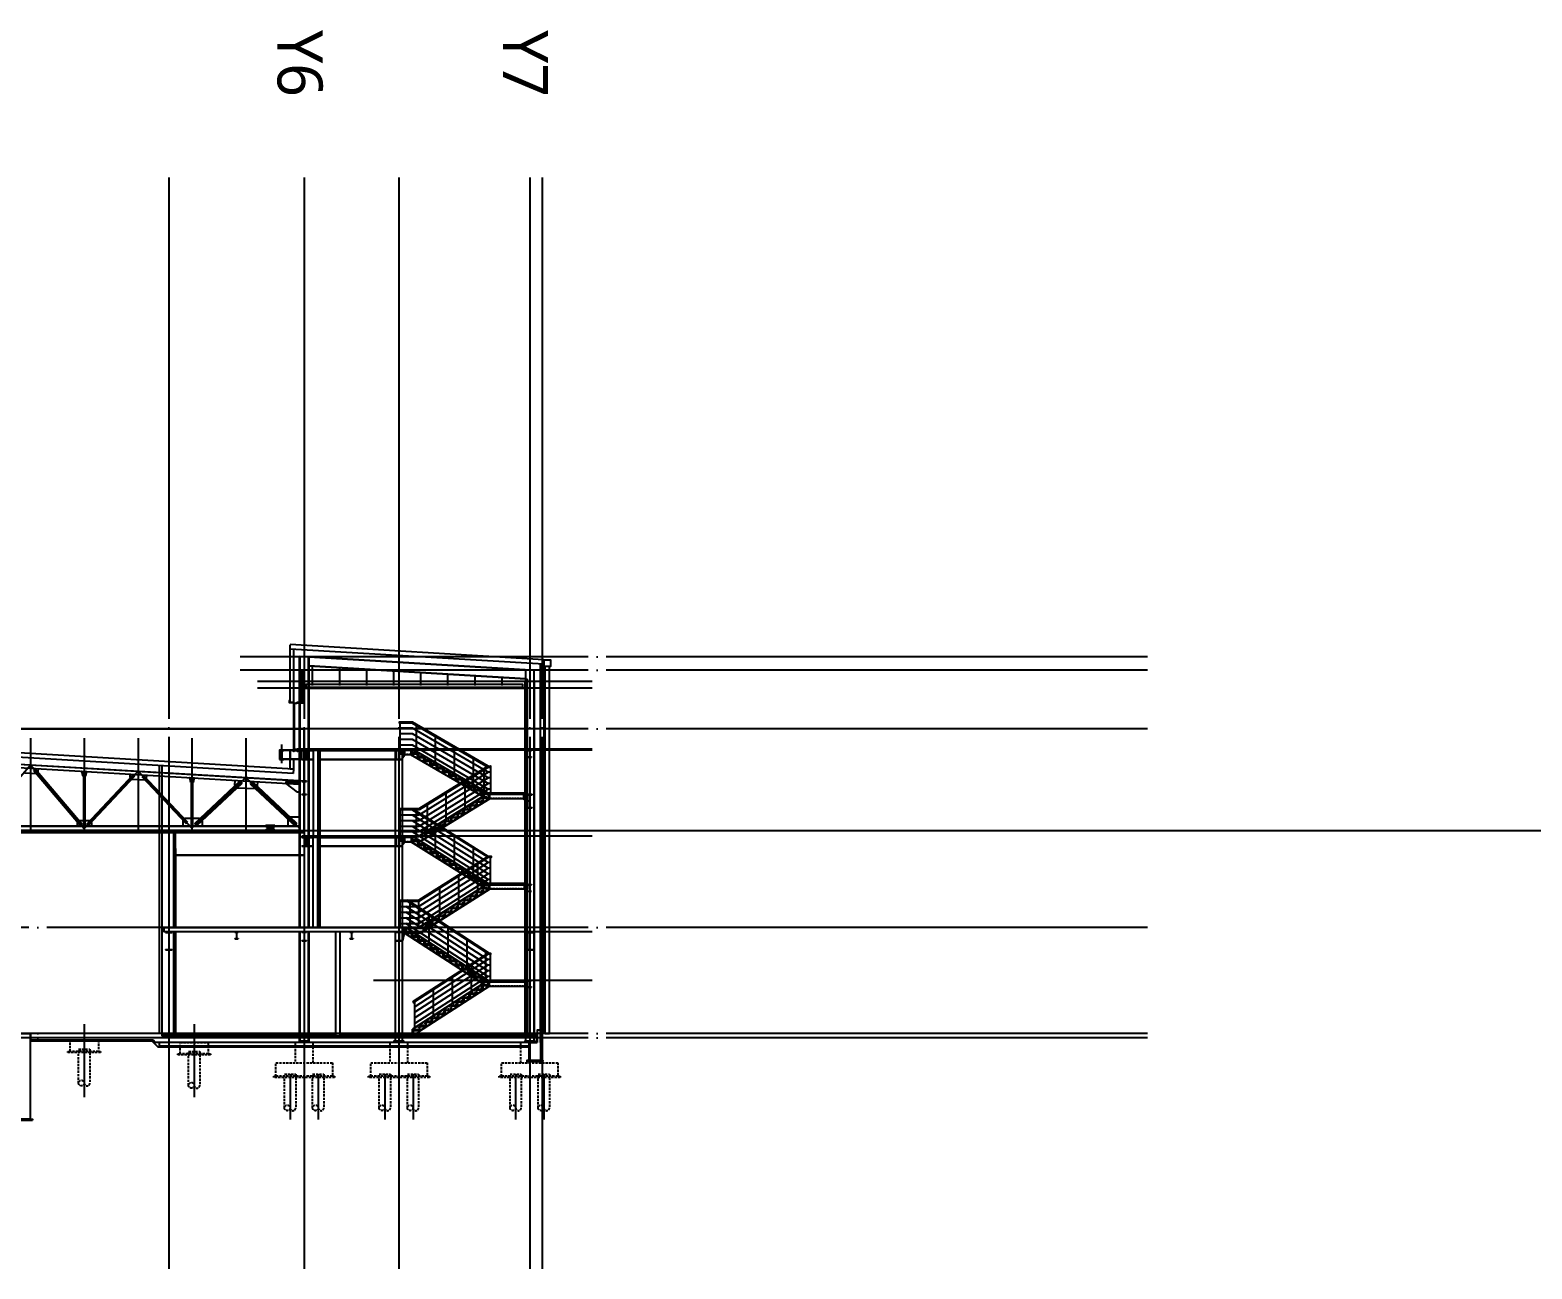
# Model space of a CAD drawing. Header units: millimetres. Extents: x 5349504 to 6791112, y -2212455 to -2153443.
# Drawn here: x 6347391 to 6413974, y -2208365 to -2153443 of the extents above; entities that cross this region are included whole.
import ezdxf
from ezdxf.xclip import XClip

# ---------------------------------------------------------------- set-up
doc = ezdxf.new("R2010")
doc.units = ezdxf.units.MM
doc.header["$LTSCALE"] = 400
doc.header["$XCLIPFRAME"] = 2
for name, pattern in [('CEN', [62, 60, -1, 0, -1]), ('DH-HID', [3, 2, -1]), ('HIDDEN', [0.375, 0.25, -0.125])]:
    doc.linetypes.add(name, pattern=pattern)
doc.layers.get('0').update_dxf_attribs({"lineweight": 9})
doc.layers.get('DEFPOINTS').update_dxf_attribs({"color": 140})
for name, color, linetype in [('3ELEV', 3, 'Continuous'), ('4ELEV', 4, 'Continuous'), ('5ELEV', 5, 'Continuous'), ('BOLT', 5, 'Continuous'), ('CEILING', 6, 'Continuous'), ('CEN', 1, 'CEN'), ('CONC', 2, 'Continuous'), ('DRAIN', 5, 'Continuous'), ('drywal', 7, 'Continuous'), ('FIN', 41, 'Continuous'), ('GRND', 8, 'Continuous'), ('GUSSET', 8, 'Continuous'), ('HANDRAIL8', 8, 'Continuous'), ('HID', 6, 'DH-HID'), ('HID_UG', 5, 'HIDDEN'), ('STAIRS', 7, 'Continuous'), ('STEEL SECT', 4, 'Continuous'), ('WAL', 3, 'Continuous')]:
    doc.layers.add(name, color=color, linetype=linetype)
doc.layers.add('DOOR', color=6, linetype='Continuous', lineweight=13)
doc.styles.add('HUMAN', font='malgun.ttf')

# ---------------------------------------------------------------- blocks, each defined once
blk = doc.blocks.new('BL-EQ-SECT_1_20230313')
at = {"layer": 'DEFPOINTS'}
blk.add_line((276, 3253), (107776, 3253), dxfattribs=at)
blk = doc.blocks.new('*U3')
for p, q in [((-100, 200), (100, 200)), ((-100, 200), (-100, 187)), ((-100, 187), (-20, 187)), ((-4, 171), (-4, -171)), ((4, 171), (4, -171)), ((20, 187), (100, 187)), ((100, 200), (100, 187)), ((-100, -187), (-100, -200)), ((-100, -187), (-20, -187)), ((-100, -200), (100, -200)), ((20, -187), (100, -187)), ((100, -187), (100, -200))]:
    blk.add_line(p, q)
for centre, start, end in [((-20, 171), 0, 90), ((20, 171), 90, 180), ((-20, -171), 270, 0), ((20, -171), 180, 270)]:
    blk.add_arc(centre, 16, start, end)
blk = doc.blocks.new('*U4')
for p, q in [((-75, 150), (75, 150)), ((-75, 150), (-75, 141)), ((-75, 141), (-16, 141)), ((-3, 128), (-3, -128)), ((3, 128), (3, -128)), ((16, 141), (75, 141)), ((75, 150), (75, 141)), ((-75, -141), (-75, -150)), ((-75, -141), (-16, -141)), ((-75, -150), (75, -150)), ((16, -141), (75, -141)), ((75, -141), (75, -150))]:
    blk.add_line(p, q)
for centre, start, end in [((-16, 128), 0, 90), ((16, 128), 90, 180), ((-16, -128), 270, 0), ((16, -128), 180, 270)]:
    blk.add_arc(centre, 13, start, end)
blk = doc.blocks.new('PHC500 EL')
at = {"layer": 'DEFPOINTS'}
blk.add_line((0, 100), (0, -1909), dxfattribs=at)
at = {"layer": 'HID_UG'}
blk.add_lwpolyline([(-250, -1400), (-250, 100), (250, 100), (250, -1400)], dxfattribs=at)
blk.add_circle((-125, -1400), 125, dxfattribs=at)
blk.add_arc((125, -1400), 125, 180, 0, dxfattribs=at)
blk = doc.blocks.new('*U152')
for p, q in [((-150, 400), (150, 400)), ((-150, 400), (-150, 374)), ((-150, 374), (-35, 374)), ((-7, 346), (-7, -346)), ((7, 346), (7, -346)), ((35, 374), (150, 374)), ((150, 400), (150, 374)), ((-150, -374), (-35, -374)), ((-150, -374), (-150, -400)), ((-150, -400), (150, -400)), ((35, -374), (150, -374)), ((150, -374), (150, -400))]:
    blk.add_line(p, q)
for centre, start, end in [((-35, 346), 0, 90), ((35, 346), 90, 180), ((-35, -346), 270, 0), ((35, -346), 180, 270)]:
    blk.add_arc(centre, 28, start, end)
blk = doc.blocks.new('SHEAR_L150')
at = {"layer": 'BOLT'}
for points in [[(30, 34), (40, 28), (50, 34), (50, 46), (40, 52), (30, 46)], [(75, 89), (85, 83), (95, 89), (95, 101), (85, 107), (75, 101)], [(120, 34), (130, 28), (140, 34), (140, 46), (130, 52), (120, 46)], [(165, 89), (175, 83), (185, 89), (185, 101), (175, 107), (165, 101)], [(210, 34), (220, 28), (230, 34), (230, 46), (220, 52), (210, 46)], [(255, 89), (265, 83), (275, 89), (275, 101), (265, 107), (255, 101)], [(300, 34), (310, 28), (320, 34), (320, 46), (310, 52), (300, 46)], [(345, 89), (355, 83), (365, 89), (365, 101), (355, 107), (345, 101)], [(390, 34), (400, 28), (410, 34), (410, 46), (400, 52), (390, 46)], [(435, 89), (445, 83), (455, 89), (455, 101), (445, 107), (435, 101)], [(480, 34), (490, 28), (500, 34), (500, 46), (490, 52), (480, 46)], [(525, 89), (535, 83), (545, 89), (545, 101), (535, 107), (525, 101)]]:
    blk.add_lwpolyline(points, close=True, dxfattribs=at)
for centre, radius in [((40, 40), 14), ((40, 40), 10), ((85, 95), 14), ((85, 95), 10), ((130, 40), 14), ((130, 40), 10), ((175, 95), 14), ((175, 95), 10), ((220, 40), 14), ((220, 40), 10), ((265, 95), 14), ((265, 95), 10), ((310, 40), 14), ((310, 40), 10), ((355, 95), 14), ((355, 95), 10), ((400, 40), 14), ((400, 40), 10), ((445, 95), 14), ((445, 95), 10), ((490, 40), 14), ((490, 40), 10), ((535, 95), 14), ((535, 95), 10)]:
    blk.add_circle(centre, radius, dxfattribs=at)
at = {"layer": 'DEFPOINTS'}
for p, q in [((0, 95), (575, 95)), ((0, 40), (575, 40)), ((40, 150), (40, 0)), ((85, 150), (85, 0)), ((130, 150), (130, 0)), ((175, 150), (175, 0)), ((220, 150), (220, 0)), ((265, 150), (265, 0)), ((310, 150), (310, 0)), ((355, 150), (355, 0)), ((400, 150), (400, 0)), ((445, 150), (445, 0)), ((490, 150), (490, 0)), ((535, 150), (535, 0))]:
    blk.add_line(p, q, dxfattribs=at)
blk.add_lwpolyline([(0, 150), (575, 150), (575, 0), (0, 0)], close=True, dxfattribs=at)
blk = doc.blocks.new('SPLICE_H200_S')
at = {"layer": 'BOLT'}
for points in [[(205, 112), (-205, 112), (-205, 100), (205, 100)], [(205, 88), (-205, 88), (-205, 76), (205, 76)], [(145, 70), (-145, 70), (-145, -70), (145, -70)], [(-115, 24), (-105, 18), (-95, 24), (-95, 36), (-105, 42), (-115, 36)], [(-55, 24), (-45, 18), (-35, 24), (-35, 36), (-45, 42), (-55, 36)], [(35, 24), (45, 18), (55, 24), (55, 36), (45, 42), (35, 36)], [(95, 24), (105, 18), (115, 24), (115, 36), (105, 42), (95, 36)], [(205, -76), (-205, -76), (-205, -88), (205, -88)], [(205, -100), (-205, -100), (-205, -112), (205, -112)], [(-115, -36), (-105, -42), (-95, -36), (-95, -24), (-105, -18), (-115, -24)], [(-55, -36), (-45, -42), (-35, -36), (-35, -24), (-45, -18), (-55, -24)], [(35, -36), (45, -42), (55, -36), (55, -24), (45, -18), (35, -24)], [(95, -36), (105, -42), (115, -36), (115, -24), (105, -18), (95, -24)]]:
    blk.add_lwpolyline(points, close=True, dxfattribs=at)
at = {"layer": 'BOLT', "const_width": 20}
for points in [[(-165, 76), (-165, 112)], [(-105, 76), (-105, 112)], [(-45, 76), (-45, 112)], [(45, 76), (45, 112)], [(105, 76), (105, 112)], [(165, 76), (165, 112)], [(-165, -112), (-165, -76)], [(-105, -112), (-105, -76)], [(-45, -112), (-45, -76)], [(45, -112), (45, -76)], [(105, -112), (105, -76)], [(165, -112), (165, -76)]]:
    blk.add_lwpolyline(points, dxfattribs=at)
at = {"layer": 'BOLT'}
for centre, radius in [((-105, 30), 14), ((-105, 30), 10), ((-45, 30), 14), ((-45, 30), 10), ((45, 30), 14), ((45, 30), 10), ((105, 30), 14), ((105, 30), 10), ((-105, -30), 14), ((-105, -30), 10), ((-45, -30), 14), ((-45, -30), 10), ((45, -30), 14), ((45, -30), 10), ((105, -30), 14), ((105, -30), 10)]:
    blk.add_circle(centre, radius, dxfattribs=at)
at = {"layer": 'DEFPOINTS'}
for p, q in [((-145, 30), (145, 30)), ((-105, 70), (-105, -70)), ((-45, 70), (-45, -70)), ((45, 70), (45, -70)), ((105, 70), (105, -70)), ((-145, -30), (145, -30))]:
    blk.add_line(p, q, dxfattribs=at)
blk = doc.blocks.new('SHEAR_L130')
at = {"layer": 'BOLT'}
for points in [[(30, 34), (40, 28), (50, 34), (50, 46), (40, 52), (30, 46)], [(75, 74), (85, 68), (95, 74), (95, 86), (85, 92), (75, 86)], [(120, 34), (130, 28), (140, 34), (140, 46), (130, 52), (120, 46)], [(165, 74), (175, 68), (185, 74), (185, 86), (175, 92), (165, 86)], [(210, 34), (220, 28), (230, 34), (230, 46), (220, 52), (210, 46)], [(255, 74), (265, 68), (275, 74), (275, 86), (265, 92), (255, 86)], [(300, 34), (310, 28), (320, 34), (320, 46), (310, 52), (300, 46)], [(345, 74), (355, 68), (365, 74), (365, 86), (355, 92), (345, 86)]]:
    blk.add_lwpolyline(points, close=True, dxfattribs=at)
for centre, radius in [((40, 40), 14), ((40, 40), 10), ((85, 80), 14), ((85, 80), 10), ((130, 40), 14), ((130, 40), 10), ((175, 80), 14), ((175, 80), 10), ((220, 40), 14), ((220, 40), 10), ((265, 80), 14), ((265, 80), 10), ((310, 40), 14), ((310, 40), 10), ((355, 80), 14), ((355, 80), 10)]:
    blk.add_circle(centre, radius, dxfattribs=at)
at = {"layer": 'DEFPOINTS'}
for p, q in [((0, 80), (395, 80)), ((0, 40), (395, 40)), ((40, 130), (40, 0)), ((85, 130), (85, 0)), ((130, 130), (130, 0)), ((175, 130), (175, 0)), ((220, 130), (220, 0)), ((265, 130), (265, 0)), ((310, 130), (310, 0)), ((355, 130), (355, 0))]:
    blk.add_line(p, q, dxfattribs=at)
blk.add_lwpolyline([(0, 130), (395, 130), (395, 0), (0, 0)], close=True, dxfattribs=at)
blk = doc.blocks.new('BL-ROOF_SECT_1')
at = {"layer": '5ELEV'}
for p, q in [((78224, 3333), (97285, 2205)), ((78215, 3183), (97276, 2055)), ((78223, 3321), (97284, 2193)), ((85572, 2733), (85503, 2674)), ((87718, 2604), (87718, 215)), ((89932, 2474), (89997, 2413)), ((90368, 2449), (90303, 2387)), ((92493, 2321), (92493, 215)), ((94658, 2195), (94747, 2100)), ((95201, 2163), (95112, 2068)), ((97285, 2205), (97276, 2055)), ((78200, 188), (97300, 188)), ((78200, 12), (97300, 12)), ((87584, 215), (87652, 273)), ((87931, 215), (87866, 277)), ((92266, 309), (92331, 370)), ((92742, 215), (92653, 310)), ((97083, 215), (97172, 310))]:
    blk.add_line(p, q, dxfattribs=at)
for points in [[(85503, 2674), (87584, 215)], [(85567, 2729), (87648, 269)], [(85572, 2733), (87652, 273)], [(87866, 277), (89932, 2474)], [(87870, 273), (89936, 2470)], [(87931, 215), (89997, 2413)], [(90303, 2387), (92266, 309)], [(90364, 2444), (92327, 366)], [(90368, 2449), (92331, 370)], [(92653, 310), (94658, 2195)], [(92661, 301), (94666, 2186)], [(92742, 215), (94747, 2100)], [(95112, 2068), (97083, 215)], [(95193, 2154), (97164, 301)], [(95201, 2163), (97172, 310)]]:
    blk.add_lwpolyline(points, dxfattribs=at)
for points in [[(87787, 2604), (87712, 2604), (87712, 215), (87787, 215)], [(92562, 2321), (92487, 2321), (92487, 215), (92562, 215)], [(78200, 200), (97300, 200), (97300, 0), (78200, 0)]]:
    blk.add_lwpolyline(points, close=True, dxfattribs=at)
at = {"layer": 'CEN'}
for p, q in [((87750, 4088), (87750, -1487)), ((92525, 4088), (92525, -1487))]:
    blk.add_line(p, q, dxfattribs=at)
for points in [[(0, 1600), (58500, 4500), (107500, 1600)], [(78200, 100), (80588, 3193), (82975, 100), (85362, 2910), (87750, 88), (90138, 2628), (92525, 100), (94912, 2345), (97300, 100)]]:
    blk.add_lwpolyline(points, dxfattribs=at)
at = {"layer": 'DEFPOINTS'}
for p, q in [((85362, 4088), (85362, -1487)), ((90138, 4088), (90138, -1487)), ((94912, 4088), (94912, -1487))]:
    blk.add_line(p, q, dxfattribs=at)
blk.add_lwpolyline([(0, 0), (107500, 0), (107500, 4500), (0, 4500)], close=True, dxfattribs=at)
at = {"layer": 'GUSSET'}
for p, q in [((85712, 2590), (85721, 2739)), ((85621, 2512), (85123, 2536)), ((85712, 2590), (85621, 2512)), ((89784, 2339), (89793, 2498)), ((89784, 2339), (89871, 2257)), ((90429, 2231), (89871, 2257)), ((90517, 2314), (90429, 2231)), ((90517, 2314), (90525, 2454)), ((94429, 2000), (94442, 2223)), ((94429, 2000), (94539, 1884)), ((95430, 1968), (95442, 2163)), ((94539, 1884), (95321, 1851)), ((95430, 1968), (95321, 1851)), ((87443, 358), (87535, 436)), ((87443, 358), (87443, 200)), ((87535, 436), (87992, 433)), ((88079, 350), (87992, 433)), ((88079, 350), (88079, 200)), ((92118, 444), (92205, 526)), ((92118, 444), (92118, 200)), ((92861, 526), (92205, 526)), ((92971, 410), (92861, 526)), ((92971, 410), (92971, 200)), ((96781, 478), (96891, 595)), ((96781, 478), (96781, 200)), ((96891, 595), (97300, 595))]:
    blk.add_line(p, q, dxfattribs=at)
for points in [[(87697, 2404), (87650, 2625), (87850, 2613), (87802, 2404), (87697, 2404)], [(92472, 2121), (92425, 2342), (92625, 2330), (92577, 2121), (92472, 2121)], [(97300, 1692), (97200, 1692), (96701, 2074), (96711, 2239), (97300, 2204)]]:
    blk.add_lwpolyline(points, dxfattribs=at)
at = {"layer": '4ELEV', "rotation": 356.6129761913242}
blk.add_blockref('SHEAR_L150', (96702, 2089), dxfattribs=at)
at = {"layer": '4ELEV'}
blk.add_blockref('SPLICE_H200_S', (96000, 100), dxfattribs=at)
at = {"layer": '4ELEV', "xscale": -1, "rotation": 316.7622406883743}
blk.add_blockref('SHEAR_L130', (97083, 215), dxfattribs=at)
blk = doc.blocks.new('*U164')
for p, q in [((-100, 300), (100, 300)), ((-100, 300), (-100, 283)), ((-100, 283), (-28, 283)), ((-6, 261), (-6, -261)), ((5, 261), (5, -261)), ((27, 283), (100, 283)), ((100, 300), (100, 283)), ((-100, -283), (-28, -283)), ((-100, -283), (-100, -300)), ((-100, -300), (100, -300)), ((27, -283), (100, -283)), ((100, -283), (100, -300))]:
    blk.add_line(p, q)
for centre, start, end in [((-28, 261), 0, 90), ((27, 261), 90, 180), ((-28, -261), 270, 0), ((27, -261), 180, 270)]:
    blk.add_arc(centre, 22, start, end)
blk = doc.blocks.new('*U168')
for p, q in [((-35, 100), (35, 100)), ((-35, -100), (-35, 100)), ((-28, -77), (-28, 77)), ((30, 92), (-18, 88)), ((35, 98), (35, 100)), ((-35, -100), (35, -100)), ((30, -92), (-18, -88)), ((35, -98), (35, -100))]:
    blk.add_line(p, q)
for centre, radius, start, end in [((-17, 77), 11, 94.99955, 180), ((29, 98), 5.5, 275.00052, 0), ((-17, -77), 11, 180, 265.00045), ((29, -98), 5.5, 0, 84.99948)]:
    blk.add_arc(centre, radius, start, end)

msp = doc.modelspace()

# ---------------------------------------------------------------- linework, layer by layer
at = {"layer": '3ELEV'}
for p, q in [((6358919, -2183258), (6358919, -2180694)), ((6370019, -2197924), (6370019, -2181552)), ((6370169, -2181560), (6370169, -2181360)), ((6359069, -2183258), (6358919, -2183258)), ((6358919, -2186194), (6358919, -2185774)), ((6359069, -2185774), (6358919, -2185774)), ((6358919, -2186194), (6359069, -2186194)), ((6359069, -2186203), (6359057, -2186402))]:
    msp.add_line(p, q, dxfattribs=at)
for points in [[(6370169, -2181360), (6358920, -2180685)], [(6370169, -2181561), (6358920, -2180886)], [(6359069, -2180903), (6359069, -2183258)], [(6370169, -2181360), (6370169, -2197924), (6370019, -2197924)], [(6359069, -2186203), (6320544, -2183923)], [(6359057, -2186402), (6320544, -2184123)], [(6359069, -2185774), (6359069, -2186194)]]:
    msp.add_lwpolyline(points, dxfattribs=at)
at = {"layer": '5ELEV'}
for p, q in [((6369344, -2181812), (6359744, -2181236)), ((6369344, -2181825), (6359744, -2181249)), ((6369365, -2182201), (6359744, -2181623)), ((6369365, -2182214), (6359744, -2181636))]:
    msp.add_line(p, q, dxfattribs=at)
at = {"layer": 'BOLT'}
for points in [[(6363844, -2185761), (6363864, -2185761), (6364004, -2185578), (6364004, -2185387), (6363844, -2185387), (6363844, -2185387)], [(6369538, -2187623), (6369424, -2187623), (6369284, -2187532), (6369284, -2187341), (6369444, -2187341), (6369444, -2187341)]]:
    msp.add_lwpolyline(points, dxfattribs=at)
for centre in [(6363904, -2185427, -5), (6363904, -2185487, -5), (6363964, -2185427, -5), (6363964, -2185487, -5), (6369324, -2187381, -5), (6369324, -2187441, -5), (6369384, -2187381, -5), (6369384, -2187441, -5)]:
    msp.add_circle(centre, 10, dxfattribs=at)
at = {"layer": 'CEILING'}
for p, q in [((6359919, -2182494), (6359919, -2181647)), ((6361119, -2182494), (6361119, -2181719)), ((6362319, -2182494), (6362319, -2181791)), ((6363519, -2182494), (6363519, -2181863)), ((6364719, -2182494), (6364719, -2181935)), ((6365919, -2182494), (6365919, -2182007)), ((6367119, -2182494), (6367119, -2182079)), ((6368319, -2182494), (6368319, -2182151)), ((6359519, -2182604), (6369344, -2182604)), ((6359519, -2182624), (6369344, -2182624))]:
    msp.add_line(p, q, dxfattribs=at)
msp.add_lwpolyline([(6359619, -2182574), (6369244, -2182574), (6369244, -2182449), (6359619, -2182449)], close=True, dxfattribs=at)
at = {"layer": 'CEN'}
for p, q in [((6359544, -2159975), (6359544, -2208365)), ((6369544, -2159975), (6369544, -2208365)), ((6370094, -2159975), (6370094, -2208365)), ((6396932, -2181224), (6356709, -2181224)), ((6369744, -2181836), (6359347, -2181212)), ((6396932, -2181824), (6356709, -2181824)), ((6396932, -2184424), (6234215, -2184424)), ((6358544, -2185110), (6358544, -2185945)), ((6363884, -2185427, -5), (6363924, -2185427, -5)), ((6363884, -2185487), (6363924, -2185487)), ((6363904, -2185447, -5), (6363904, -2185407, -5)), ((6363904, -2185507), (6363904, -2185467)), ((6363944, -2185427, -5), (6363984, -2185427, -5)), ((6363944, -2185487), (6363984, -2185487)), ((6363964, -2185447, -5), (6363964, -2185407, -5)), ((6363964, -2185507), (6363964, -2185467)), ((6369344, -2187381, -5), (6369304, -2187381, -5)), ((6369344, -2187441), (6369304, -2187441)), ((6369324, -2187401, -5), (6369324, -2187361, -5)), ((6369324, -2187461), (6369324, -2187421)), ((6369404, -2187381, -5), (6369364, -2187381, -5)), ((6369404, -2187441), (6369364, -2187441)), ((6369384, -2187401, -5), (6369384, -2187361, -5)), ((6369384, -2187461), (6369384, -2187421)), ((6396932, -2193224), (6234215, -2193224)), ((6359544, -2196924), (6359544, -2208365)), ((6396932, -2197924), (6234215, -2197924)), ((6369069, -2197924), (6234215, -2197924)), ((6359069, -2197924), (6234215, -2197924)), ((6396932, -2198124), (6234215, -2198124)), ((6369069, -2198124), (6234215, -2198124)), ((6359069, -2198124), (6234215, -2198124))]:
    msp.add_line(p, q, dxfattribs=at)
at = {"layer": 'DEFPOINTS'}
for p, q in [((6372315, -2182324), (6357476, -2182324)), ((6372315, -2182624), (6357476, -2182624)), ((6372315, -2185324), (6362616, -2185324)), ((6372315, -2185374), (6362616, -2185374)), ((5349504, -2188924), (6791112, -2188924))]:
    msp.add_line(p, q, dxfattribs=at)
at = {"layer": 'DOOR'}
for points in [[(6359164, -2183308), (6359109, -2183308), (6359109, -2183288), (6359069, -2183288), (6359069, -2183268), (6359219, -2183268), (6359219, -2183308)], [(6359109, -2185344), (6359069, -2185344), (6359069, -2183288), (6359109, -2183288)], [(6359164, -2185324), (6359109, -2185324), (6359109, -2185344), (6359069, -2185344), (6359069, -2185364), (6359219, -2185364), (6359219, -2185324)]]:
    msp.add_lwpolyline(points, close=True, dxfattribs=at)
at = {"layer": 'DRAIN'}
for points in [[(6370169, -2181360), (6370469, -2181360), (6370469, -2181660), (6370169, -2181660)], [(6370419, -2181660), (6370219, -2181660), (6370219, -2197924), (6370419, -2197924)]]:
    msp.add_lwpolyline(points, close=True, dxfattribs=at)
at = {"layer": 'drywal'}
for p, q in [((6359519, -2182324), (6359494, -2182324)), ((6369344, -2182324), (6369369, -2182324))]:
    msp.add_line(p, q, dxfattribs=at)
at = {"layer": 'FIN'}
for p, q in [((6369344, -2187274), (6369344, -2182324)), ((6369369, -2187274), (6369369, -2182214)), ((6369369, -2182214), (6369444, -2182214)), ((6369444, -2187274), (6369444, -2182214)), ((6359219, -2183268), (6359219, -2183243)), ((6359229, -2185324), (6359229, -2185368)), ((6367414, -2187284), (6369424, -2187284)), ((6367424, -2187274), (6369424, -2187274))]:
    msp.add_line(p, q, dxfattribs=at)
for points in [[(6359494, -2183243), (6359419, -2183243), (6359419, -2181824), (6359494, -2181824)], [(6363904, -2185374), (6358444, -2185374), (6358444, -2185368), (6363904, -2185368)]]:
    msp.add_lwpolyline(points, close=True, dxfattribs=at)
for points in [[(6359219, -2183268), (6359519, -2183268), (6359519, -2182324)], [(6359219, -2183243), (6359494, -2183243), (6359494, -2182324)], [(6359119, -2183263), (6358889, -2183263), (6358889, -2183163), (6358914, -2183163), (6358914, -2183133)], [(6367424, -2187274), (6367424, -2187111), (6367144, -2187111), (6367144, -2186949), (6366864, -2186949), (6366864, -2186786), (6366584, -2186786), (6366584, -2186624), (6366304, -2186624), (6366304, -2186461), (6366024, -2186461), (6366024, -2186299), (6365744, -2186299), (6365744, -2186136), (6365464, -2186136), (6365464, -2185974), (6365184, -2185974), (6365184, -2185811), (6364904, -2185811), (6364904, -2185649), (6364624, -2185649), (6364624, -2185486), (6364344, -2185486), (6364344, -2185324), (6359229, -2185324)], [(6367414, -2187284), (6367414, -2187121), (6367134, -2187121), (6367134, -2186959), (6366854, -2186959), (6366854, -2186796), (6366574, -2186796), (6366574, -2186634), (6366294, -2186634), (6366294, -2186471), (6366014, -2186471), (6366014, -2186309), (6365734, -2186309), (6365734, -2186146), (6365454, -2186146), (6365454, -2185984), (6365174, -2185984), (6365174, -2185821), (6364894, -2185821), (6364894, -2185659), (6364614, -2185659), (6364614, -2185496), (6364334, -2185496), (6364334, -2185334), (6359229, -2185334)]]:
    msp.add_lwpolyline(points, dxfattribs=at)
at = {"layer": 'GRND'}
for points in [[(6370019, -2199124), (6370119, -2199124), (6370119, -2199174)], [(6342894, -2201724), (6342794, -2201724), (6342794, -2201774), (6347494, -2201774)], [(6347394, -2201724), (6347494, -2201724), (6347494, -2201774)]]:
    msp.add_lwpolyline(points, dxfattribs=at)
at = {"layer": 'HANDRAIL8'}
for p, q in [((6364344, -2184124), (6363769, -2184124)), ((6364333, -2184164), (6363769, -2184164)), ((6363794, -2185324), (6363794, -2184164)), ((6364344, -2184394), (6363794, -2184394)), ((6367693, -2186114), (6364333, -2184164)), ((6367704, -2186074), (6364344, -2184124)), ((6367669, -2186324), (6364344, -2184394)), ((6364524, -2185428), (6364524, -2184274)), ((6364344, -2184644), (6363794, -2184644)), ((6364344, -2184894), (6363794, -2184894)), ((6364344, -2185144), (6363794, -2185144)), ((6367669, -2186574), (6364344, -2184644)), ((6367669, -2186824), (6364344, -2184894)), ((6367669, -2187074), (6364344, -2185144)), ((6365364, -2185916), (6365364, -2184762)), ((6366204, -2186403), (6366204, -2185249)), ((6367044, -2186891), (6367044, -2185737)), ((6367665, -2186097), (6364624, -2187974)), ((6367736, -2186324), (6364624, -2188244)), ((6367736, -2186574), (6364624, -2188494)), ((6367715, -2186114), (6364635, -2188014)), ((6367524, -2187385), (6367524, -2186232)), ((6367669, -2186324), (6367804, -2186324)), ((6367669, -2186574), (6367804, -2186574)), ((6367693, -2186114), (6367804, -2186114)), ((6367704, -2186074), (6367804, -2186074)), ((6367804, -2186114), (6367804, -2187274)), ((6366684, -2187903), (6366684, -2186750)), ((6367669, -2186824), (6367804, -2186824)), ((6367669, -2187074), (6367804, -2187074)), ((6365844, -2188421), (6365844, -2187268)), ((6364624, -2187974), (6363769, -2187974)), ((6364332, -2188014), (6363769, -2188014)), ((6364624, -2188244), (6363794, -2188244)), ((6364624, -2188494), (6363794, -2188494)), ((6364635, -2188014), (6364408, -2188014))]:
    msp.add_line(p, q, dxfattribs=at)
for centre, start, end in [((6363769, -2184144), 90, 270), ((6367804, -2186094), 270, 90), ((6363769, -2187994), 90, 270)]:
    msp.add_arc(centre, 20, start, end, dxfattribs=at)
at = {"layer": 'HID', "ltscale": 0.1}
for p, q in [((6364340, -2185337), (6363864, -2185337)), ((6364280, -2185561), (6363864, -2185561)), ((6367640, -2187511), (6364280, -2185561)), ((6367700, -2187287), (6364340, -2185337)), ((6369424, -2187511), (6367640, -2187511)), ((6369424, -2187287), (6367700, -2187287))]:
    msp.add_line(p, q, dxfattribs=at)
at = {"layer": 'HID_UG'}
msp.add_lwpolyline([(6370019, -2198724), (6370019, -2199224)], dxfattribs=at)
at = {"layer": 'STAIRS'}
for p, q in [((6359434, -2185374), (6358444, -2185374)), ((6358444, -2185374), (6358444, -2185774)), ((6359434, -2185387), (6358444, -2185387)), ((6359434, -2185761), (6358444, -2185761)), ((6359434, -2185774), (6358444, -2185774)), ((6364344, -2185324), (6359229, -2185324)), ((6359434, -2185774), (6359434, -2185374)), ((6359654, -2185374), (6363624, -2185374)), ((6359654, -2185774), (6359654, -2185374)), ((6359654, -2185387), (6359944, -2185387)), ((6359654, -2185761), (6359944, -2185761)), ((6359654, -2185774), (6359944, -2185774)), ((6360244, -2185387), (6363624, -2185387)), ((6360244, -2185761), (6363624, -2185761)), ((6360244, -2185774), (6363624, -2185774)), ((6363624, -2185374), (6363624, -2185774)), ((6363864, -2185574), (6363864, -2185324)), ((6364277, -2185574), (6363864, -2185574)), ((6367637, -2187524), (6364277, -2185574)), ((6367704, -2187274), (6364344, -2185324)), ((6369424, -2187524), (6367637, -2187524)), ((6369424, -2187274), (6367704, -2187274)), ((6369424, -2187274), (6369424, -2187524))]:
    msp.add_line(p, q, dxfattribs=at)
msp.add_lwpolyline([(6358919, -2185387), (6358925, -2185387), (6358925, -2185761), (6358919, -2185761)], close=True, dxfattribs=at)
at = {"layer": 'STEEL SECT', "ltscale": 0.05}
for p, q in [((6369424, -2187332), (6367366, -2187332)), ((6369424, -2187324), (6367374, -2187324)), ((6369424, -2187324), (6367374, -2187324))]:
    msp.add_line(p, q, dxfattribs=at)
for points in [[(6367374, -2187324), (6367374, -2187161), (6367094, -2187161), (6367094, -2186999), (6366814, -2186999), (6366814, -2186836), (6366534, -2186836), (6366534, -2186674), (6366254, -2186674), (6366254, -2186511), (6365974, -2186511), (6365974, -2186349), (6365694, -2186349), (6365694, -2186186), (6365414, -2186186), (6365414, -2186024), (6365134, -2186024), (6365134, -2185861), (6364854, -2185861), (6364854, -2185699), (6364574, -2185699), (6364574, -2185536), (6364294, -2185536), (6364294, -2185374), (6363864, -2185374)], [(6367366, -2187332), (6367366, -2187169), (6367086, -2187169), (6367086, -2187007), (6366806, -2187007), (6366806, -2186844), (6366526, -2186844), (6366526, -2186682), (6366246, -2186682), (6366246, -2186519), (6365966, -2186519), (6365966, -2186357), (6365686, -2186357), (6365686, -2186194), (6365406, -2186194), (6365406, -2186032), (6365126, -2186032), (6365126, -2185869), (6364846, -2185869), (6364846, -2185707), (6364566, -2185707), (6364566, -2185544), (6364286, -2185544), (6364286, -2185382), (6363864, -2185382)]]:
    msp.add_lwpolyline(points, dxfattribs=at)

# ---------------------------------------------------------------- block references
at = {"layer": 'HID_UG'}
msp.add_blockref('PHC500 EL', (6370169, -2199824), dxfattribs=at)
at = {"layer": 'STEEL SECT'}
for name, p in [('*U3', (6358544, -2185574)), ('*U3', (6359544, -2185574)), ('*U3', (6363744, -2185574)), ('*U4', (6369544, -2185524)), ('*U164', (6359544, -2187032)), ('*U164', (6369544, -2187624))]:
    msp.add_blockref(name, p, dxfattribs=at)
at = {"layer": 'STEEL SECT', "rotation": 270}
msp.add_blockref('*U168', (6359169, -2185409), dxfattribs=at)

# ---------------------------------------------------------------- texts
at = {"layer": 'DEFPOINTS', "style": 'HUMAN'}
for s, p in [('Y6', (6358360, -2153443)), ('Y7', (6368360, -2153443))]:
    msp.add_text(s, height=2000, rotation=270, dxfattribs=at).set_placement(p)

# ---------------------------------------------------------------- next in the draw order: block references
at = {"layer": 'GRND', "xscale": -1}
msp.add_blockref('BL-EQ-SECT_1_20230313', (6369820, -2201176), dxfattribs=at)

# ---------------------------------------------------------------- next in the draw order: linework, layer by layer
at = {"layer": '5ELEV'}
for p, q in [((6367462, -2187423), (6364624, -2189174)), ((6367475, -2187430), (6364628, -2189187)), ((6367750, -2187524), (6364707, -2189401)), ((6367775, -2187524), (6364719, -2189408)), ((6364344, -2189174), (6364624, -2189174)), ((6364344, -2189187), (6364628, -2189187)), ((6367470, -2191422), (6364624, -2193224)), ((6367482, -2191430), (6364628, -2193237)), ((6367752, -2191524), (6364693, -2193461)), ((6367776, -2191524), (6364696, -2193474)), ((6364624, -2193224), (6364064, -2193224)), ((6364628, -2193237), (6364084, -2193237)), ((6364693, -2193461), (6364446, -2193461)), ((6364696, -2193474), (6364466, -2193474)), ((6367473, -2195713), (6364344, -2197733)), ((6367485, -2195721), (6364357, -2197740)), ((6367739, -2195824), (6364581, -2197862)), ((6367763, -2195824), (6364594, -2197869)), ((6364344, -2197974), (6364344, -2197733)), ((6364357, -2197974), (6364357, -2197740)), ((6364581, -2197974), (6364581, -2197862)), ((6364594, -2197974), (6364594, -2197869))]:
    msp.add_line(p, q, dxfattribs=at)
for points in [[(6359344, -2193224), (6359344, -2181212), (6359744, -2181212), (6359744, -2193224)], [(6359365, -2193224), (6359365, -2181212), (6359723, -2181212), (6359723, -2193224)], [(6369344, -2197924), (6369344, -2182324)], [(6369744, -2182324), (6369744, -2197924)], [(6363594, -2193224), (6363594, -2185374), (6363894, -2185374), (6363894, -2198264), (6363594, -2198264), (6363594, -2193424)], [(6359744, -2193424), (6359744, -2198264), (6359344, -2198264), (6359344, -2193424)], [(6359723, -2193424), (6359723, -2198264), (6359365, -2198264), (6359365, -2193424)]]:
    msp.add_lwpolyline(points, dxfattribs=at)
for points in [[(6369723, -2198264), (6369365, -2198264), (6369365, -2181804), (6369723, -2181804)], [(6359319, -2198294), (6359769, -2198294), (6359769, -2198264), (6359319, -2198264)], [(6363519, -2198294), (6363969, -2198294), (6363969, -2198264), (6363519, -2198264)], [(6364294, -2197974), (6364644, -2197974), (6364644, -2197994), (6364294, -2197994)], [(6369319, -2198294), (6369769, -2198294), (6369769, -2198264), (6369319, -2198264)]]:
    msp.add_lwpolyline(points, close=True, dxfattribs=at)
at = {"layer": 'BOLT'}
msp.add_line((6363844, -2193437), (6363894, -2193437), dxfattribs=at)
for points in [[(6363844, -2189611), (6363864, -2189611), (6364004, -2189428), (6364004, -2189237), (6363844, -2189237), (6363844, -2189237)], [(6369469, -2191615), (6369449, -2191615), (6369309, -2191524), (6369309, -2191333), (6369469, -2191333), (6369469, -2191333)], [(6363844, -2193811), (6363914, -2193811), (6363994, -2193474), (6363994, -2193274), (6363894, -2193274), (6363894, -2193437)], [(6369469, -2195865), (6369449, -2195865), (6369369, -2195824), (6369369, -2195624), (6369469, -2195624), (6369469, -2195583)]]:
    msp.add_lwpolyline(points, dxfattribs=at)
for centre in [(6363904, -2189277, -5), (6363904, -2189337, -5), (6363964, -2189277, -5), (6363964, -2189337, -5), (6369349, -2191373, -5), (6369349, -2191433, -5), (6369409, -2191373, -5), (6369409, -2191433, -5), (6363954, -2193314), (6363954, -2193374), (6363954, -2193434), (6369409, -2195664), (6369409, -2195724), (6369409, -2195784)]:
    msp.add_circle(centre, 10, dxfattribs=at)
at = {"layer": 'CEILING'}
for p, q in [((6353844, -2190004), (6359544, -2190004)), ((6353844, -2190024), (6359544, -2190024))]:
    msp.add_line(p, q, dxfattribs=at)
at = {"layer": 'CEN'}
for p, q in [((6353544, -2159975), (6353544, -2208365)), ((6363744, -2159975), (6363744, -2208365)), ((6363884, -2189277, -5), (6363924, -2189277, -5)), ((6363884, -2189337), (6363924, -2189337)), ((6363904, -2189297, -5), (6363904, -2189257, -5)), ((6363904, -2189357), (6363904, -2189317)), ((6363944, -2189277, -5), (6363984, -2189277, -5)), ((6363944, -2189337), (6363984, -2189337)), ((6363964, -2189297, -5), (6363964, -2189257, -5)), ((6363964, -2189357), (6363964, -2189317)), ((6369369, -2191373, -5), (6369329, -2191373, -5)), ((6369369, -2191433), (6369329, -2191433)), ((6369349, -2191393, -5), (6369349, -2191353, -5)), ((6369349, -2191453), (6369349, -2191413)), ((6369429, -2191373, -5), (6369389, -2191373, -5)), ((6369429, -2191433), (6369389, -2191433)), ((6369409, -2191393, -5), (6369409, -2191353, -5)), ((6369409, -2191453), (6369409, -2191413)), ((6363934, -2193314), (6363974, -2193314)), ((6363934, -2193374, 5), (6363974, -2193374, 5)), ((6363934, -2193434, 5), (6363974, -2193434, 5)), ((6363954, -2193334), (6363954, -2193294)), ((6363954, -2193394, 5), (6363954, -2193354, 5)), ((6363954, -2193454, 5), (6363954, -2193414, 5)), ((6369429, -2195664), (6369389, -2195664)), ((6369429, -2195724, 5), (6369389, -2195724, 5)), ((6369429, -2195784, 5), (6369389, -2195784, 5)), ((6369409, -2195684), (6369409, -2195644)), ((6369409, -2195744, 5), (6369409, -2195704, 5)), ((6369409, -2195804, 5), (6369409, -2195764, 5)), ((6349794, -2197507), (6349794, -2200746)), ((6354669, -2197507), (6354669, -2200746))]:
    msp.add_line(p, q, dxfattribs=at)
at = {"layer": 'CONC'}
for p, q in [((6369344, -2193224), (6369344, -2189724)), ((6369344, -2197924), (6369344, -2194324))]:
    msp.add_line(p, q, dxfattribs=at)
msp.add_lwpolyline([(6353344, -2193224), (6363894, -2193224), (6363894, -2193424), (6353344, -2193424)], close=True, dxfattribs=at)
for points in [[(6370019, -2198324), (6370019, -2197774), (6369869, -2197774), (6369869, -2198324)], [(6346944, -2197924), (6347394, -2197924), (6347394, -2201724), (6342894, -2201724), (6342894, -2197924), (6343337, -2197924)], [(6347407, -2197924), (6347407, -2198224)], [(6352844, -2198224), (6347407, -2198224)], [(6353244, -2197924), (6347414, -2197924)], [(6369849, -2198324), (6352944, -2198324), (6352844, -2198224)], [(6369849, -2198024), (6353244, -2198024), (6353244, -2197924)], [(6370019, -2198324), (6370019, -2199124), (6369519, -2199124), (6369519, -2198324), (6369869, -2198324)], [(6369849, -2198024), (6369849, -2198324)]]:
    msp.add_lwpolyline(points, dxfattribs=at)
at = {"layer": 'DEFPOINTS'}
for p, q in [((6372315, -2189174), (6362616, -2189174)), ((6372315, -2193424), (6362616, -2193424)), ((6364014, -2193274), (6363894, -2193274)), ((6364624, -2193274), (6364014, -2193274)), ((6372315, -2195574), (6362616, -2195574))]:
    msp.add_line(p, q, dxfattribs=at)
msp.add_lwpolyline([(6359544, -2189024), (6262044, -2189024), (6262044, -2184424), (6359544, -2184424)], close=True, dxfattribs=at)
for points in [[(6367754, -2187274), (6367754, -2187496), (6367474, -2187496), (6367474, -2187669), (6367194, -2187669), (6367194, -2187842), (6366914, -2187842), (6366914, -2188015), (6366634, -2188015), (6366634, -2188187), (6366354, -2188187), (6366354, -2188360), (6366074, -2188360), (6366074, -2188533), (6365794, -2188533), (6365794, -2188705), (6365514, -2188705), (6365514, -2188878), (6365234, -2188878), (6365234, -2189051), (6364954, -2189051), (6364954, -2189224)], [(6367754, -2191274), (6367754, -2191501), (6367474, -2191501), (6367474, -2191678), (6367194, -2191678), (6367194, -2191855), (6366914, -2191855), (6366914, -2192033), (6366634, -2192033), (6366634, -2192210), (6366354, -2192210), (6366354, -2192387), (6366074, -2192387), (6366074, -2192565), (6365794, -2192565), (6365794, -2192742), (6365514, -2192742), (6365514, -2192919), (6365234, -2192919), (6365234, -2193096), (6364954, -2193096), (6364954, -2193274), (6364624, -2193274)], [(6364394, -2197924), (6364394, -2197793), (6364674, -2197793), (6364674, -2197612), (6364954, -2197612), (6364954, -2197431), (6365234, -2197431), (6365234, -2197251), (6365514, -2197251), (6365514, -2197070), (6365794, -2197070), (6365794, -2196889), (6366074, -2196889), (6366074, -2196708), (6366354, -2196708), (6366354, -2196527), (6366634, -2196527), (6366634, -2196347), (6366914, -2196347), (6366914, -2196166), (6367194, -2196166), (6367194, -2195985), (6367474, -2195985), (6367474, -2195804), (6367754, -2195804), (6367754, -2195624), (6367984, -2195624)]]:
    msp.add_lwpolyline(points, dxfattribs=at)
at = {"layer": 'drywal'}
for p, q in [((6360219, -2185374), (6360219, -2189174)), ((6360244, -2185374), (6360244, -2189174)), ((6360144, -2189230), (6360144, -2193224)), ((6360219, -2189224), (6360219, -2193224)), ((6360244, -2189224), (6360244, -2193224))]:
    msp.add_line(p, q, dxfattribs=at)
at = {"layer": 'FIN'}
for p, q in [((6369344, -2191274), (6369344, -2187524)), ((6369369, -2191274), (6369369, -2187524)), ((6369444, -2191274), (6369444, -2187524)), ((6353744, -2189024), (6353744, -2193224)), ((6353819, -2189024), (6353744, -2189024)), ((6353819, -2189024), (6353819, -2193224)), ((6364344, -2189174), (6359444, -2189174)), ((6359444, -2189184), (6359444, -2189174)), ((6364334, -2189184), (6359444, -2189184)), ((6359444, -2189218), (6359444, -2189184)), ((6353844, -2189724), (6353819, -2189724)), ((6353844, -2189724), (6353844, -2193224)), ((6369344, -2195574), (6369344, -2191524)), ((6369369, -2195574), (6369369, -2191524)), ((6369444, -2195574), (6369444, -2191524)), ((6353744, -2193424), (6353744, -2197924)), ((6353819, -2193424), (6353819, -2197924)), ((6353844, -2193424), (6353844, -2197924)), ((6369344, -2195824), (6369344, -2197924)), ((6369369, -2195824), (6369369, -2197924)), ((6369444, -2195824), (6369444, -2197924)), ((6353244, -2197924), (6360944, -2197924)), ((6361144, -2197924), (6369869, -2197924))]:
    msp.add_line(p, q, dxfattribs=at)
msp.add_lwpolyline([(6363894, -2189224), (6359444, -2189224), (6359444, -2189218), (6363894, -2189218)], close=True, dxfattribs=at)
for points in [[(6364334, -2189184), (6364334, -2189359), (6364614, -2189359), (6364614, -2189534), (6364894, -2189534), (6364894, -2189709), (6365174, -2189709), (6365174, -2189884), (6365454, -2189884), (6365454, -2190059), (6365734, -2190059), (6365734, -2190234), (6366014, -2190234), (6366014, -2190409), (6366294, -2190409), (6366294, -2190584), (6366574, -2190584), (6366574, -2190759), (6366854, -2190759), (6366854, -2190934), (6367134, -2190934), (6367134, -2191109), (6367414, -2191109), (6367414, -2191284), (6369449, -2191284)], [(6364344, -2189174), (6364344, -2189349), (6364624, -2189349), (6364624, -2189524), (6364904, -2189524), (6364904, -2189699), (6365184, -2189699), (6365184, -2189874), (6365464, -2189874), (6365464, -2190049), (6365744, -2190049), (6365744, -2190224), (6366024, -2190224), (6366024, -2190399), (6366304, -2190399), (6366304, -2190574), (6366584, -2190574), (6366584, -2190749), (6366864, -2190749), (6366864, -2190924), (6367144, -2190924), (6367144, -2191099), (6367424, -2191099), (6367424, -2191274), (6369449, -2191274)], [(6353344, -2193224), (6363894, -2193224)], [(6364054, -2193224), (6364054, -2193414), (6364334, -2193414), (6364334, -2193595), (6364614, -2193595), (6364614, -2193776), (6364894, -2193776), (6364894, -2193957), (6365174, -2193957), (6365174, -2194137), (6365454, -2194137), (6365454, -2194318), (6365734, -2194318), (6365734, -2194499), (6366014, -2194499), (6366014, -2194680), (6366294, -2194680), (6366294, -2194861), (6366574, -2194861), (6366574, -2195041), (6366854, -2195041), (6366854, -2195222), (6367134, -2195222), (6367134, -2195403), (6367414, -2195403), (6367414, -2195584), (6367704, -2195584)], [(6364064, -2193224), (6364064, -2193404), (6364344, -2193404), (6364344, -2193585), (6364624, -2193585), (6364624, -2193766), (6364904, -2193766), (6364904, -2193947), (6365184, -2193947), (6365184, -2194127), (6365464, -2194127), (6365464, -2194308), (6365744, -2194308), (6365744, -2194489), (6366024, -2194489), (6366024, -2194670), (6366304, -2194670), (6366304, -2194851), (6366584, -2194851), (6366584, -2195031), (6366864, -2195031), (6366864, -2195212), (6367144, -2195212), (6367144, -2195393), (6367424, -2195393), (6367424, -2195574), (6367704, -2195574)]]:
    msp.add_lwpolyline(points, dxfattribs=at)
at = {"layer": 'GRND'}
msp.add_line((6353119, -2198324), (6353119, -2198489), dxfattribs=at)
for points in [[(6352804, -2198274), (6347394, -2198274)], [(6369519, -2198539), (6353069, -2198539), (6352804, -2198274)], [(6369519, -2198489), (6353119, -2198489)], [(6369519, -2199124), (6369419, -2199124), (6369419, -2199174), (6370119, -2199174)]]:
    msp.add_lwpolyline(points, dxfattribs=at)
at = {"layer": 'HANDRAIL8'}
for p, q in [((6367736, -2186824), (6364624, -2188744)), ((6367736, -2187074), (6364624, -2188994)), ((6365004, -2188939), (6365004, -2187786)), ((6363794, -2189174), (6363794, -2188014)), ((6367666, -2190097), (6364332, -2188014)), ((6367704, -2190074), (6364344, -2187974)), ((6367704, -2190344), (6364344, -2188244)), ((6367704, -2190594), (6364344, -2188494)), ((6364524, -2189285), (6364524, -2188133)), ((6364624, -2188744), (6363794, -2188744)), ((6364624, -2188994), (6363794, -2188994)), ((6367704, -2190844), (6364344, -2188744)), ((6367704, -2191094), (6364344, -2188994)), ((6365364, -2189810), (6365364, -2188657)), ((6366204, -2190335), (6366204, -2189183)), ((6367044, -2190860), (6367044, -2189708)), ((6367704, -2190074), (6364624, -2192024)), ((6367704, -2190344), (6364624, -2192294)), ((6367715, -2190114), (6364635, -2192064)), ((6367244, -2191565), (6367244, -2190412)), ((6367829, -2190074), (6367704, -2190074)), ((6367804, -2190344), (6367704, -2190344)), ((6367829, -2190114), (6367715, -2190114)), ((6367804, -2191274), (6367804, -2190114)), ((6367704, -2190594), (6364624, -2192544)), ((6367704, -2190844), (6364624, -2192794)), ((6367704, -2191094), (6364624, -2193044)), ((6366404, -2192097), (6366404, -2190944)), ((6367804, -2190594), (6367704, -2190594)), ((6367804, -2190844), (6367704, -2190844)), ((6367804, -2191094), (6367704, -2191094)), ((6365564, -2192628), (6365564, -2191476)), ((6363794, -2192024), (6364123, -2192024)), ((6363794, -2192064), (6364111, -2192064)), ((6363794, -2193224), (6363794, -2192064)), ((6363794, -2192294), (6364624, -2192294)), ((6363794, -2192544), (6364624, -2192544)), ((6367689, -2194644), (6364049, -2192294)), ((6367689, -2194894), (6364049, -2192544)), ((6367689, -2194374), (6364111, -2192064)), ((6367763, -2194374), (6364123, -2192024)), ((6364123, -2192024), (6364624, -2192024)), ((6364185, -2192064), (6364635, -2192064)), ((6364244, -2193330), (6364244, -2192149)), ((6364624, -2193224), (6364624, -2192064)), ((6363794, -2192794), (6364624, -2192794)), ((6363794, -2193044), (6364624, -2193044)), ((6367689, -2195144), (6364049, -2192794)), ((6367689, -2195394), (6364049, -2193044)), ((6365084, -2193882), (6365084, -2192692)), ((6365924, -2194424), (6365924, -2193234)), ((6366764, -2194967), (6366764, -2193776)), ((6367689, -2194374), (6364376, -2196513)), ((6367701, -2194414), (6364397, -2196546)), ((6367604, -2195509), (6367604, -2194319)), ((6367804, -2194374), (6367689, -2194374)), ((6367804, -2194414), (6367701, -2194414)), ((6367804, -2195574), (6367804, -2194414)), ((6367689, -2194644), (6364444, -2196739)), ((6367689, -2194894), (6364444, -2196989)), ((6367689, -2195144), (6364444, -2197239)), ((6366964, -2196042), (6366964, -2194889)), ((6367804, -2194644), (6367689, -2194644)), ((6367804, -2194894), (6367689, -2194894)), ((6367804, -2195144), (6367689, -2195144)), ((6367689, -2195394), (6364444, -2197489)), ((6366124, -2196584), (6366124, -2195432)), ((6367804, -2195394), (6367689, -2195394)), ((6364444, -2197669), (6364444, -2196516)), ((6365284, -2197126), (6365284, -2195974))]:
    msp.add_line(p, q, dxfattribs=at)
for centre, start, end in [((6367829, -2190094), 270, 90), ((6363794, -2192044), 90, 270), ((6367804, -2194394), 270, 90), ((6364386, -2196530), 122.84646, 302.84646)]:
    msp.add_arc(centre, 20, start, end, dxfattribs=at)
at = {"layer": 'HID', "ltscale": 0.1}
for p, q in [((6363854, -2189187), (6364340, -2189187)), ((6367700, -2191287), (6364340, -2189187)), ((6363854, -2189411), (6364276, -2189411)), ((6367636, -2191511), (6364276, -2189411)), ((6369449, -2191511), (6367636, -2191511)), ((6369449, -2191287), (6367700, -2191287)), ((6364060, -2193237), (6363914, -2193237)), ((6367700, -2195587), (6364060, -2193237)), ((6363990, -2193474), (6363997, -2193463)), ((6367634, -2195811), (6363997, -2193463)), ((6367634, -2195811), (6369449, -2195811)), ((6367700, -2195587), (6369449, -2195587))]:
    msp.add_line(p, q, dxfattribs=at)
at = {"layer": 'HID', "ltscale": 0.05}
for points in [[(6367704, -2187274), (6367704, -2187446), (6367424, -2187446), (6367424, -2187619), (6367144, -2187619), (6367144, -2187792), (6366864, -2187792), (6366864, -2187965), (6366584, -2187965), (6366584, -2188137), (6366304, -2188137), (6366304, -2188310), (6366024, -2188310), (6366024, -2188483), (6365744, -2188483), (6365744, -2188655), (6365464, -2188655), (6365464, -2188828), (6365184, -2188828), (6365184, -2189001), (6364904, -2189001), (6364904, -2189174), (6364624, -2189174)], [(6367704, -2191274), (6367704, -2191451), (6367424, -2191451), (6367424, -2191628), (6367144, -2191628), (6367144, -2191805), (6366864, -2191805), (6366864, -2191983), (6366584, -2191983), (6366584, -2192160), (6366304, -2192160), (6366304, -2192337), (6366024, -2192337), (6366024, -2192515), (6365744, -2192515), (6365744, -2192692), (6365464, -2192692), (6365464, -2192869), (6365184, -2192869), (6365184, -2193046), (6364904, -2193046), (6364904, -2193224), (6364624, -2193224)], [(6364344, -2197924), (6364344, -2197743), (6364624, -2197743), (6364624, -2197562), (6364904, -2197562), (6364904, -2197381), (6365184, -2197381), (6365184, -2197201), (6365464, -2197201), (6365464, -2197020), (6365744, -2197020), (6365744, -2196839), (6366024, -2196839), (6366024, -2196658), (6366304, -2196658), (6366304, -2196477), (6366584, -2196477), (6366584, -2196297), (6366864, -2196297), (6366864, -2196116), (6367144, -2196116), (6367144, -2195935), (6367424, -2195935), (6367424, -2195754), (6367704, -2195754), (6367704, -2195574), (6367984, -2195574)]]:
    msp.add_lwpolyline(points, dxfattribs=at)
at = {"layer": 'HID_UG'}
for points in [[(6349169, -2198224), (6350419, -2198224), (6350419, -2198724), (6349169, -2198724)], [(6354044, -2198324), (6355294, -2198324), (6355294, -2198824), (6354044, -2198824)], [(6358294, -2199224), (6360794, -2199224), (6360794, -2199824), (6358294, -2199824)], [(6362494, -2199224), (6364994, -2199224), (6364994, -2199824), (6362494, -2199824)], [(6368294, -2199224), (6370794, -2199224), (6370794, -2199824), (6368294, -2199824)]]:
    msp.add_lwpolyline(points, close=True, dxfattribs=at)
for points in [[(6359144, -2198324), (6359144, -2199224)], [(6359944, -2199224), (6359944, -2198324)], [(6363344, -2198324), (6363344, -2199224)], [(6364144, -2199224), (6364144, -2198324)], [(6369144, -2199224), (6369144, -2198324)], [(6350419, -2198724), (6350519, -2198724), (6350519, -2198774), (6349069, -2198774), (6349069, -2198724), (6349169, -2198724)], [(6355294, -2198824), (6355394, -2198824), (6355394, -2198874), (6353944, -2198874), (6353944, -2198824), (6354044, -2198824)], [(6360794, -2199824), (6360894, -2199824), (6360894, -2199874), (6358194, -2199874), (6358194, -2199824), (6358294, -2199824)], [(6364994, -2199824), (6365094, -2199824), (6365094, -2199874), (6362394, -2199874), (6362394, -2199824), (6362494, -2199824)], [(6370794, -2199824), (6370894, -2199824), (6370894, -2199874), (6368194, -2199874), (6368194, -2199824), (6368294, -2199824)]]:
    msp.add_lwpolyline(points, dxfattribs=at)
at = {"layer": 'STAIRS'}
for p, q in [((6359654, -2189224), (6363624, -2189224)), ((6359654, -2189624), (6359654, -2189224)), ((6359654, -2189237), (6359944, -2189237)), ((6360244, -2189237), (6363624, -2189237)), ((6363624, -2189224), (6363624, -2189624)), ((6363854, -2189424), (6363854, -2189174)), ((6363854, -2189174), (6364344, -2189174)), ((6367704, -2191274), (6364344, -2189174)), ((6359654, -2189611), (6359944, -2189611)), ((6359654, -2189624), (6359944, -2189624)), ((6360244, -2189611), (6363624, -2189611)), ((6360244, -2189624), (6363624, -2189624)), ((6363854, -2189424), (6364272, -2189424)), ((6367632, -2191524), (6364272, -2189424)), ((6369449, -2191524), (6367632, -2191524)), ((6369449, -2191274), (6367704, -2191274)), ((6369449, -2191274), (6369449, -2191524)), ((6364064, -2193224), (6363914, -2193224)), ((6363914, -2193474), (6363914, -2193224)), ((6367704, -2195574), (6364064, -2193224)), ((6363990, -2193474), (6363914, -2193474)), ((6367630, -2195824), (6363990, -2193474)), ((6367630, -2195824), (6369449, -2195824)), ((6367704, -2195574), (6369449, -2195574)), ((6369449, -2195574), (6369449, -2195824))]:
    msp.add_line(p, q, dxfattribs=at)
at = {"layer": 'STEEL SECT', "ltscale": 0.05}
for p, q in [((6364294, -2189224), (6363854, -2189224)), ((6364286, -2189232), (6363854, -2189232)), ((6364014, -2193274), (6363914, -2193274)), ((6364006, -2193282), (6363914, -2193282))]:
    msp.add_line(p, q, dxfattribs=at)
for points in [[(6364286, -2189232), (6364286, -2189407), (6364566, -2189407), (6364566, -2189582), (6364846, -2189582), (6364846, -2189757), (6365126, -2189757), (6365126, -2189932), (6365406, -2189932), (6365406, -2190107), (6365686, -2190107), (6365686, -2190282), (6365966, -2190282), (6365966, -2190457), (6366246, -2190457), (6366246, -2190632), (6366526, -2190632), (6366526, -2190807), (6366806, -2190807), (6366806, -2190982), (6367086, -2190982), (6367086, -2191157), (6367366, -2191157), (6367366, -2191332), (6369449, -2191332)], [(6364294, -2189224), (6364294, -2189399), (6364574, -2189399), (6364574, -2189574), (6364854, -2189574), (6364854, -2189749), (6365134, -2189749), (6365134, -2189924), (6365414, -2189924), (6365414, -2190099), (6365694, -2190099), (6365694, -2190274), (6365974, -2190274), (6365974, -2190449), (6366254, -2190449), (6366254, -2190624), (6366534, -2190624), (6366534, -2190799), (6366814, -2190799), (6366814, -2190974), (6367094, -2190974), (6367094, -2191149), (6367374, -2191149), (6367374, -2191324), (6369449, -2191324)], [(6364006, -2193282), (6364006, -2193462), (6364286, -2193462), (6364286, -2193643), (6364566, -2193643), (6364566, -2193824), (6364846, -2193824), (6364846, -2194005), (6365126, -2194005), (6365126, -2194185), (6365406, -2194185), (6365406, -2194366), (6365686, -2194366), (6365686, -2194547), (6365966, -2194547), (6365966, -2194728), (6366246, -2194728), (6366246, -2194909), (6366526, -2194909), (6366526, -2195089), (6366806, -2195089), (6366806, -2195270), (6367086, -2195270), (6367086, -2195451), (6367366, -2195451), (6367366, -2195632), (6369449, -2195632)], [(6364014, -2193274), (6364014, -2193454), (6364294, -2193454), (6364294, -2193635), (6364574, -2193635), (6364574, -2193816), (6364854, -2193816), (6364854, -2193997), (6365134, -2193997), (6365134, -2194177), (6365414, -2194177), (6365414, -2194358), (6365694, -2194358), (6365694, -2194539), (6365974, -2194539), (6365974, -2194720), (6366254, -2194720), (6366254, -2194901), (6366534, -2194901), (6366534, -2195081), (6366814, -2195081), (6366814, -2195262), (6367094, -2195262), (6367094, -2195443), (6367374, -2195443), (6367374, -2195624), (6369449, -2195624)]]:
    msp.add_lwpolyline(points, dxfattribs=at)
at = {"layer": 'WAL'}
for p, q in [((6359944, -2185374), (6359944, -2189174)), ((6360144, -2185374), (6360144, -2189174)), ((6359944, -2193224), (6359944, -2189224)), ((6360144, -2193224), (6360144, -2189224)), ((6360944, -2198024), (6360944, -2193424)), ((6361144, -2198024), (6361144, -2193424))]:
    msp.add_line(p, q, dxfattribs=at)
at = {"layer": 'WAL', "ltscale": 1000}
for points in [[(6353119, -2186051), (6353119, -2197924)], [(6353244, -2197924), (6353244, -2186058)]]:
    msp.add_lwpolyline(points, dxfattribs=at)

# ---------------------------------------------------------------- next in the draw order: block references
at = {"layer": '5ELEV'}
ref = msp.add_blockref('BL-ROOF_SECT_1', (6262044, -2188924), dxfattribs=at)
XClip(ref).set_block_clipping_path([(0, -100), (97500, 4500)])
at = {"layer": 'HID_UG'}
for p in [(6349794, -2198724), (6354669, -2198824), (6358919, -2199824), (6360169, -2199824), (6363119, -2199824), (6364369, -2199824), (6368919, -2199824)]:
    msp.add_blockref('PHC500 EL', p, dxfattribs=at)
at = {"layer": 'STEEL SECT'}
for name, p in [('*U3', (6359544, -2189424)), ('*U3', (6363744, -2189424)), ('*U4', (6369544, -2191474)), ('*U152', (6353544, -2193824)), ('*U4', (6356544, -2193574)), ('*U3', (6359544, -2193624)), ('*U4', (6361644, -2193574)), ('*U3', (6363744, -2193624)), ('*U152', (6369544, -2193824)), ('*U4', (6369544, -2195724))]:
    msp.add_blockref(name, p, dxfattribs=at)

doc.saveas('drawing.dxf')
